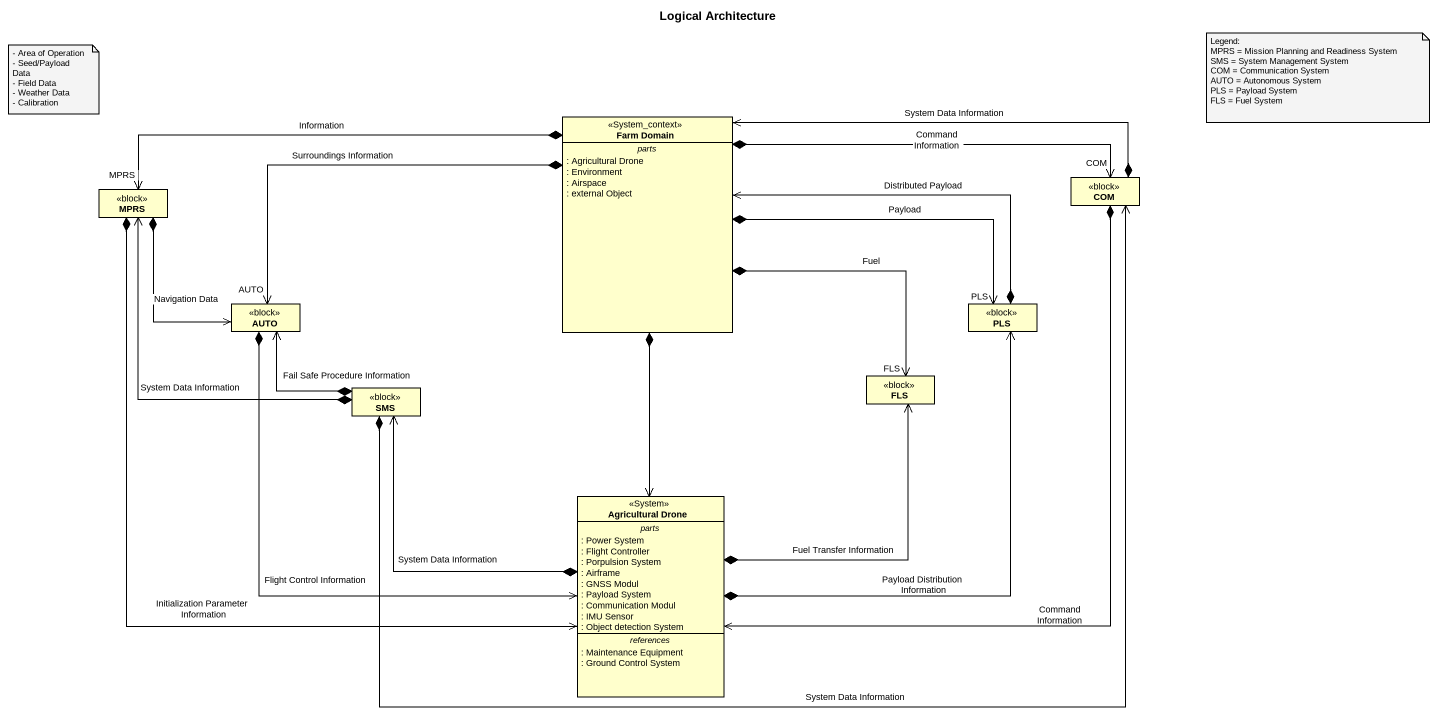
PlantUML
@startuml
title Logical Architecture
hide circle
hide empty members
class "Farm Domain" as Farm_Domain <<System_context>> {
  -- parts --
  : Agricultural Drone
  : Environment
  : Airspace
  : external Object
}
class COM <<block>>
class MPRS <<block>>
class AUTO <<block>>
class PLS <<block>>
class FLS <<block>>
class SMS <<block>>
class "Agricultural Drone" as Agricultural_Drone <<System>> {
  -- parts --
  : Power System
  : Flight Controller
  : Porpulsion System
  : Airframe
  : GNSS Modul
  : Payload System
  : Communication Modul
  : IMU Sensor
  : Object detection System
  -- references --
  : Maintenance Equipment
  : Ground Control System
}
Farm_Domain *-right-> "COM" COM : Command Information
Farm_Domain *-left-> "MPRS" MPRS : Information
Farm_Domain *-left-> "AUTO" AUTO : Surroundings Information
Farm_Domain *-right-> "PLS" PLS : Payload
Farm_Domain *--> "FLS" FLS : Fuel
Farm_Domain *--> Agricultural_Drone
COM *-left-> Farm_Domain : System Data Information
COM *--> Agricultural_Drone : Command Information
MPRS *--> AUTO : Navigation Data
MPRS *--> Agricultural_Drone : Initialization Parameter Information
AUTO *--> Agricultural_Drone : Flight Control Information
PLS *-left-> Farm_Domain : Distributed Payload
SMS *-right-> COM : System Data Information
SMS *-up-> MPRS : System Data Information
SMS *-up-> AUTO : Fail Safe Procedure Information
Agricultural_Drone *-up-> PLS : Payload Distribution Information
Agricultural_Drone *-up-> FLS : Fuel Transfer Information
Agricultural_Drone *-up-> SMS : System Data Information
note as N1
  Legend:
  MPRS = Mission Planning and Readiness System
  SMS = System Management System
  COM = Communication System
  AUTO = Autonomous System
  PLS = Payload System
  FLS = Fuel System
end note
note as N2
  - Area of Operation
  - Seed/Payload Data
  - Field Data
  - Weather Data
  - Calibration
end note
@enduml
